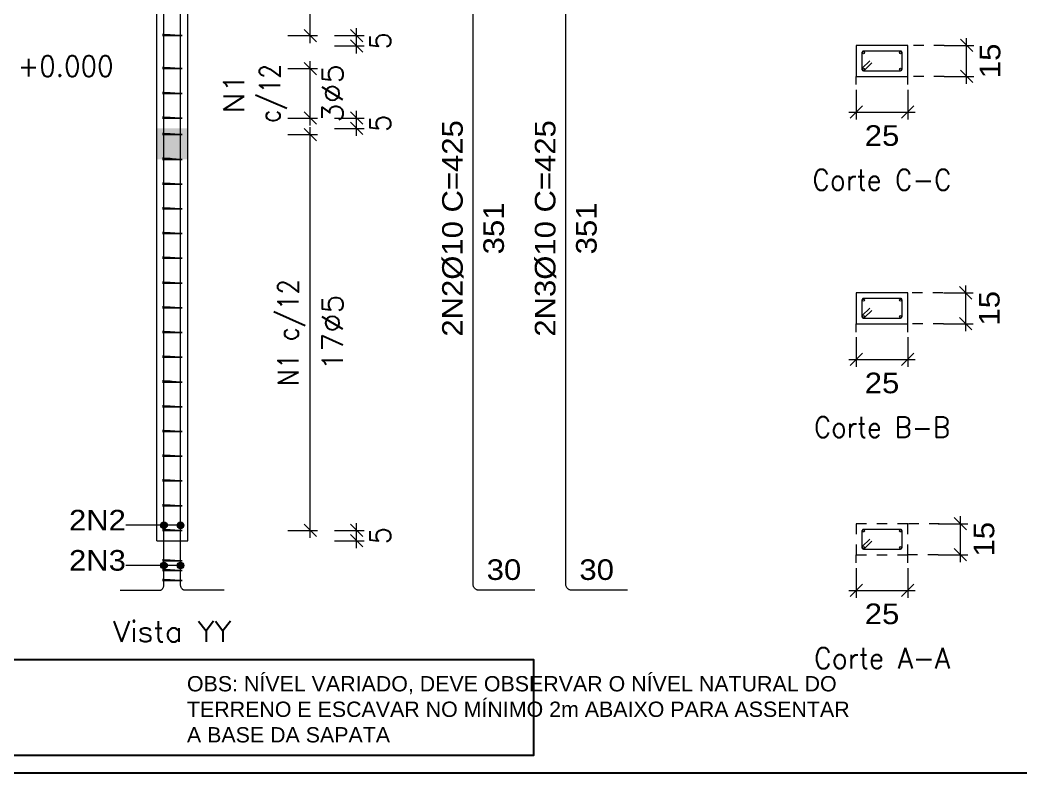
# Model space of a CAD drawing. Header units: centimetres. Extents: x 1386 to 1561, y 365 to 425.
# Drawn here: x 1487.04 to 1496.76, y 388.61 to 395.92 of the extents above; entities that cross this region are included whole.
import ezdxf
from ezdxf.enums import TextEntityAlignment as Align

# ---------------------------------------------------------------- set-up
doc = ezdxf.new("R2010")
doc.units = ezdxf.units.CM
doc.linetypes.add('CYPE_PUNTO', pattern=[0.075, 0, -0.075])
for name, color, linetype, lineweight in [('ARM_LONGITUDINAL_Ø10', 33, 'Continuous', 9), ('ARM_TRANSVERSAL_Ø5', 120, 'Continuous', 9), ('CORTE_COTAS', 4, 'Continuous', 9), ('CORTE_COTAS_DAS_PLANTAS', 4, 'Continuous', 9), ('CORTE_PILAR_DE_CONCRETO', 1, 'Continuous', 9), ('CORTE_PISOS', 9, 'Continuous', 9), ('CORTE_TEXTO_DAS_COTAS', 4, 'Continuous', 9), ('CORTE_TEXTO_DAS_ELEVACOES_DOS_PILARES', 4, 'Continuous', 9), ('DT-Textos', 7, 'Continuous', 5), ('PILCP_ARM_LONG_LINHAS_DAS_ETIQUETAS_DAS_POSICOES_DE_ARMADURA_LONGITUDINAL', 106, 'Continuous', 9), ('SECAO_CONCRETO', 1, 'Continuous', 9), ('SECAO_COTAS', 7, 'Continuous', 9), ('SECAO_LINHAS_DE_PROLONGAMENTO_DAS_COTAS', 7, 'CYPE_PUNTO', 9)]:
    doc.layers.add(name, color=color, linetype=linetype, lineweight=lineweight)
doc.layers.add('PDF_Text', color=7, linetype='Continuous')
doc.styles.add('CYPETXT', font='romans__.ttf', dxfattribs={"height": 0.2})
doc.styles.add('PDF Arial', font='arial.ttf')
doc.styles.get("Standard").update_dxf_attribs({"font": 'arial.ttf'})

msp = doc.modelspace()

# ---------------------------------------------------------------- hatches: boundary and pattern name
at = {"layer": 'CORTE_PISOS'}
msp.add_hatch(color=254, dxfattribs=at).paths.add_polyline_path([(1488.3696, 395.6654), (1488.6696, 395.6654), (1488.3696, 395.6654)], flags=0)
msp.add_hatch(color=254, dxfattribs=at).paths.add_polyline_path([(1488.3696, 394.5654), (1488.6696, 394.5654), (1488.6696, 394.8654), (1488.3696, 394.8654)])
at = {"layer": 'PILCP_ARM_LONG_LINHAS_DAS_ETIQUETAS_DAS_POSICOES_DE_ARMADURA_LONGITUDINAL'}
h = msp.add_hatch(color=256, dxfattribs=at)
edge = h.paths.add_edge_path()
edge.add_arc((1488.4396, 391.0154), 0.032, 0, 360)
h = msp.add_hatch(color=256, dxfattribs=at)
edge = h.paths.add_edge_path()
edge.add_arc((1488.5996, 391.0154), 0.032, 0, 360)
h = msp.add_hatch(color=256, dxfattribs=at)
edge = h.paths.add_edge_path()
edge.add_arc((1488.4396, 390.6254), 0.032, 0, 360)
h = msp.add_hatch(color=256, dxfattribs=at)
edge = h.paths.add_edge_path()
edge.add_arc((1488.5996, 390.6254), 0.032, 0, 360)

# ---------------------------------------------------------------- linework, layer by layer
msp.add_line((1479.067, 388.6129), (1542.1145, 388.6129))
msp.add_lwpolyline([(1485.3496, 389.7122), (1492.0273, 389.7122), (1492.0273, 388.7811), (1485.3496, 388.7811)], close=True)
at = {"layer": 'ARM_LONGITUDINAL_Ø10'}
for points in [[(1488.0153, 390.3854), (1488.3971, 390.3854), (1488.4008, 390.3856), (1488.4045, 390.3863), (1488.4081, 390.3874), (1488.4117, 390.389), (1488.4151, 390.391), (1488.4184, 390.3934), (1488.4215, 390.3962), (1488.4244, 390.3994), (1488.4271, 390.403), (1488.4296, 390.4068), (1488.4319, 390.411), (1488.4339, 390.4154), (1488.4356, 390.42), (1488.437, 390.4249), (1488.4381, 390.4299), (1488.4389, 390.435), (1488.4394, 390.4402), (1488.4396, 390.4454), (1488.4396, 397.3454)], [(1488.0153, 390.3854), (1488.3971, 390.3854), (1488.4008, 390.3856), (1488.4045, 390.3863), (1488.4081, 390.3874), (1488.4117, 390.389), (1488.4151, 390.391), (1488.4184, 390.3934), (1488.4215, 390.3962), (1488.4244, 390.3994), (1488.4271, 390.403), (1488.4296, 390.4068), (1488.4319, 390.411), (1488.4339, 390.4154), (1488.4356, 390.42), (1488.437, 390.4249), (1488.4381, 390.4299), (1488.4389, 390.435), (1488.4394, 390.4402), (1488.4396, 390.4454), (1488.4396, 397.3454)], [(1489.0238, 390.3854), (1488.642, 390.3854), (1488.6383, 390.3856), (1488.6346, 390.3863), (1488.631, 390.3874), (1488.6275, 390.389), (1488.6241, 390.391), (1488.6208, 390.3934), (1488.6177, 390.3962), (1488.6147, 390.3994), (1488.612, 390.403), (1488.6095, 390.4068), (1488.6072, 390.411), (1488.6053, 390.4154), (1488.6035, 390.42), (1488.6021, 390.4249), (1488.601, 390.4299), (1488.6002, 390.435), (1488.5997, 390.4402), (1488.5996, 390.4454), (1488.5996, 397.3454)], [(1489.0238, 390.3854), (1488.642, 390.3854), (1488.6383, 390.3856), (1488.6346, 390.3863), (1488.631, 390.3874), (1488.6275, 390.389), (1488.6241, 390.391), (1488.6208, 390.3934), (1488.6177, 390.3962), (1488.6147, 390.3994), (1488.612, 390.403), (1488.6095, 390.4068), (1488.6072, 390.411), (1488.6053, 390.4154), (1488.6035, 390.42), (1488.6021, 390.4249), (1488.601, 390.4299), (1488.6002, 390.435), (1488.5997, 390.4402), (1488.5996, 390.4454), (1488.5996, 397.3454)], [(1492.0394, 390.3854), (1491.4994, 390.3854), (1491.4942, 390.3856), (1491.489, 390.3863), (1491.4839, 390.3874), (1491.4789, 390.389), (1491.4741, 390.391), (1491.4694, 390.3934), (1491.465, 390.3962), (1491.4609, 390.3994), (1491.457, 390.403), (1491.4535, 390.4068), (1491.4503, 390.411), (1491.4475, 390.4154), (1491.4451, 390.42), (1491.4431, 390.4249), (1491.4415, 390.4299), (1491.4404, 390.435), (1491.4397, 390.4402), (1491.4394, 390.4454), (1491.4394, 397.3454)], [(1492.9394, 390.3854), (1492.3994, 390.3854), (1492.3942, 390.3856), (1492.389, 390.3863), (1492.3839, 390.3874), (1492.3789, 390.389), (1492.3741, 390.391), (1492.3694, 390.3934), (1492.365, 390.3962), (1492.3609, 390.3994), (1492.357, 390.403), (1492.3535, 390.4068), (1492.3503, 390.411), (1492.3475, 390.4154), (1492.3451, 390.42), (1492.3431, 390.4249), (1492.3415, 390.4299), (1492.3404, 390.435), (1492.3397, 390.4402), (1492.3394, 390.4454), (1492.3394, 397.3454)]]:
    msp.add_lwpolyline(points, dxfattribs=at)
for centre in [(1495.2294, 395.6005), (1495.5894, 395.6005), (1495.2294, 395.4405), (1495.5894, 395.4405), (1495.2294, 393.2005), (1495.5894, 393.2005), (1495.2294, 393.0405), (1495.5894, 393.0405), (1495.2294, 390.9605), (1495.5894, 390.9605), (1495.2294, 390.8005), (1495.5894, 390.8005)]:
    msp.add_circle(centre, 0.01, dxfattribs=at)
at = {"layer": 'ARM_TRANSVERSAL_Ø5'}
for points in [[(1488.5209, 395.7654), (1488.4502, 395.7654), (1488.4484, 395.7654), (1488.4464, 395.7654), (1488.4442, 395.7654), (1488.4419, 395.7654), (1488.4396, 395.7654), (1488.4366, 395.7654), (1488.4338, 395.7654), (1488.4312, 395.7654), (1488.429, 395.7654), (1488.4271, 395.7654), (1488.4257, 395.7654), (1488.4249, 395.7654), (1488.4246, 395.7654), (1488.4257, 395.7654), (1488.429, 395.7654), (1488.4338, 395.7654), (1488.4396, 395.7654), (1488.5996, 395.7654), (1488.6053, 395.7654), (1488.6102, 395.7654), (1488.6134, 395.7654), (1488.6146, 395.7654), (1488.6134, 395.7654), (1488.6102, 395.7654), (1488.6053, 395.7654), (1488.5996, 395.7654), (1488.4396, 395.7754), (1488.4366, 395.7754), (1488.4338, 395.7754), (1488.4312, 395.7754), (1488.429, 395.7754), (1488.4271, 395.7754), (1488.4257, 395.7754), (1488.4249, 395.7754), (1488.4246, 395.7754), (1488.4249, 395.7754), (1488.4257, 395.7754), (1488.4271, 395.7754), (1488.429, 395.7754), (1488.4997, 395.7754)], [(1495.2896, 395.5219), (1495.2173, 395.4494), (1495.2161, 395.4474), (1495.2152, 395.4452), (1495.2146, 395.4429), (1495.2144, 395.4405), (1495.2147, 395.4376), (1495.2156, 395.4348), (1495.217, 395.4322), (1495.2188, 395.4299), (1495.2211, 395.4281), (1495.2237, 395.4267), (1495.2265, 395.4258), (1495.2294, 395.4255), (1495.5894, 395.4255), (1495.5952, 395.4267), (1495.6001, 395.4299), (1495.6033, 395.4348), (1495.6044, 395.4405), (1495.6044, 395.6005), (1495.6033, 395.6063), (1495.6001, 395.6112), (1495.5952, 395.6144), (1495.5894, 395.6155), (1495.2294, 395.6155), (1495.2237, 395.6144), (1495.2188, 395.6112), (1495.2156, 395.6063), (1495.2144, 395.6005), (1495.2144, 395.4405), (1495.2147, 395.4376), (1495.2156, 395.4348), (1495.217, 395.4322), (1495.2188, 395.4299), (1495.2211, 395.4281), (1495.2237, 395.4267), (1495.2265, 395.4258), (1495.2294, 395.4255), (1495.2324, 395.4258), (1495.2352, 395.4267), (1495.2378, 395.4281), (1495.2401, 395.4299), (1495.3108, 395.5007)], [(1488.5209, 395.4454), (1488.4502, 395.4454), (1488.4484, 395.4454), (1488.4464, 395.4454), (1488.4442, 395.4454), (1488.4419, 395.4454), (1488.4396, 395.4454), (1488.4366, 395.4454), (1488.4338, 395.4454), (1488.4312, 395.4454), (1488.429, 395.4454), (1488.4271, 395.4454), (1488.4257, 395.4454), (1488.4249, 395.4454), (1488.4246, 395.4454), (1488.4257, 395.4454), (1488.429, 395.4454), (1488.4338, 395.4454), (1488.4396, 395.4454), (1488.5996, 395.4454), (1488.6053, 395.4454), (1488.6102, 395.4454), (1488.6134, 395.4454), (1488.6146, 395.4454), (1488.6134, 395.4454), (1488.6102, 395.4454), (1488.6053, 395.4454), (1488.5996, 395.4454), (1488.4396, 395.4554), (1488.4366, 395.4554), (1488.4338, 395.4554), (1488.4312, 395.4554), (1488.429, 395.4554), (1488.4271, 395.4554), (1488.4257, 395.4554), (1488.4249, 395.4554), (1488.4246, 395.4554), (1488.4249, 395.4554), (1488.4257, 395.4554), (1488.4271, 395.4554), (1488.429, 395.4554), (1488.4997, 395.4554)], [(1488.5209, 395.2054), (1488.4502, 395.2054), (1488.4484, 395.2054), (1488.4464, 395.2054), (1488.4442, 395.2054), (1488.4419, 395.2054), (1488.4396, 395.2054), (1488.4366, 395.2054), (1488.4338, 395.2054), (1488.4312, 395.2054), (1488.429, 395.2054), (1488.4271, 395.2054), (1488.4257, 395.2054), (1488.4249, 395.2054), (1488.4246, 395.2054), (1488.4257, 395.2054), (1488.429, 395.2054), (1488.4338, 395.2054), (1488.4396, 395.2054), (1488.5996, 395.2054), (1488.6053, 395.2054), (1488.6102, 395.2054), (1488.6134, 395.2054), (1488.6146, 395.2054), (1488.6134, 395.2054), (1488.6102, 395.2054), (1488.6053, 395.2054), (1488.5996, 395.2054), (1488.4396, 395.2154), (1488.4366, 395.2154), (1488.4338, 395.2154), (1488.4312, 395.2154), (1488.429, 395.2154), (1488.4271, 395.2154), (1488.4257, 395.2154), (1488.4249, 395.2154), (1488.4246, 395.2154), (1488.4249, 395.2154), (1488.4257, 395.2154), (1488.4271, 395.2154), (1488.429, 395.2154), (1488.4997, 395.2154)], [(1488.5209, 394.9654), (1488.4502, 394.9654), (1488.4484, 394.9654), (1488.4464, 394.9654), (1488.4442, 394.9654), (1488.4419, 394.9654), (1488.4396, 394.9654), (1488.4366, 394.9654), (1488.4338, 394.9654), (1488.4312, 394.9654), (1488.429, 394.9654), (1488.4271, 394.9654), (1488.4257, 394.9654), (1488.4249, 394.9654), (1488.4246, 394.9654), (1488.4257, 394.9654), (1488.429, 394.9654), (1488.4338, 394.9654), (1488.4396, 394.9654), (1488.5996, 394.9654), (1488.6053, 394.9654), (1488.6102, 394.9654), (1488.6134, 394.9654), (1488.6146, 394.9654), (1488.6134, 394.9654), (1488.6102, 394.9654), (1488.6053, 394.9654), (1488.5996, 394.9654), (1488.4396, 394.9754), (1488.4366, 394.9754), (1488.4338, 394.9754), (1488.4312, 394.9754), (1488.429, 394.9754), (1488.4271, 394.9754), (1488.4257, 394.9754), (1488.4249, 394.9754), (1488.4246, 394.9754), (1488.4249, 394.9754), (1488.4257, 394.9754), (1488.4271, 394.9754), (1488.429, 394.9754), (1488.4997, 394.9754)], [(1488.5209, 394.8054), (1488.4502, 394.8054), (1488.4484, 394.8054), (1488.4464, 394.8054), (1488.4442, 394.8054), (1488.4419, 394.8054), (1488.4396, 394.8054), (1488.4366, 394.8054), (1488.4338, 394.8054), (1488.4312, 394.8054), (1488.429, 394.8054), (1488.4271, 394.8054), (1488.4257, 394.8054), (1488.4249, 394.8054), (1488.4246, 394.8054), (1488.4257, 394.8054), (1488.429, 394.8054), (1488.4338, 394.8054), (1488.4396, 394.8054), (1488.5996, 394.8054), (1488.6053, 394.8054), (1488.6102, 394.8054), (1488.6134, 394.8054), (1488.6146, 394.8054), (1488.6134, 394.8054), (1488.6102, 394.8054), (1488.6053, 394.8054), (1488.5996, 394.8054), (1488.4396, 394.8154), (1488.4366, 394.8154), (1488.4338, 394.8154), (1488.4312, 394.8154), (1488.429, 394.8154), (1488.4271, 394.8154), (1488.4257, 394.8154), (1488.4249, 394.8154), (1488.4246, 394.8154), (1488.4249, 394.8154), (1488.4257, 394.8154), (1488.4271, 394.8154), (1488.429, 394.8154), (1488.4997, 394.8154)], [(1488.5209, 394.5654), (1488.4502, 394.5654), (1488.4484, 394.5654), (1488.4464, 394.5654), (1488.4442, 394.5654), (1488.4419, 394.5654), (1488.4396, 394.5654), (1488.4366, 394.5654), (1488.4338, 394.5654), (1488.4312, 394.5654), (1488.429, 394.5654), (1488.4271, 394.5654), (1488.4257, 394.5654), (1488.4249, 394.5654), (1488.4246, 394.5654), (1488.4257, 394.5654), (1488.429, 394.5654), (1488.4338, 394.5654), (1488.4396, 394.5654), (1488.5996, 394.5654), (1488.6053, 394.5654), (1488.6102, 394.5654), (1488.6134, 394.5654), (1488.6146, 394.5654), (1488.6134, 394.5654), (1488.6102, 394.5654), (1488.6053, 394.5654), (1488.5996, 394.5654), (1488.4396, 394.5754), (1488.4366, 394.5754), (1488.4338, 394.5754), (1488.4312, 394.5754), (1488.429, 394.5754), (1488.4271, 394.5754), (1488.4257, 394.5754), (1488.4249, 394.5754), (1488.4246, 394.5754), (1488.4249, 394.5754), (1488.4257, 394.5754), (1488.4271, 394.5754), (1488.429, 394.5754), (1488.4997, 394.5754)], [(1488.5209, 394.3254), (1488.4502, 394.3254), (1488.4484, 394.3254), (1488.4464, 394.3254), (1488.4442, 394.3254), (1488.4419, 394.3254), (1488.4396, 394.3254), (1488.4366, 394.3254), (1488.4338, 394.3254), (1488.4312, 394.3254), (1488.429, 394.3254), (1488.4271, 394.3254), (1488.4257, 394.3254), (1488.4249, 394.3254), (1488.4246, 394.3254), (1488.4257, 394.3254), (1488.429, 394.3254), (1488.4338, 394.3254), (1488.4396, 394.3254), (1488.5996, 394.3254), (1488.6053, 394.3254), (1488.6102, 394.3254), (1488.6134, 394.3254), (1488.6146, 394.3254), (1488.6134, 394.3254), (1488.6102, 394.3254), (1488.6053, 394.3254), (1488.5996, 394.3254), (1488.4396, 394.3354), (1488.4366, 394.3354), (1488.4338, 394.3354), (1488.4312, 394.3354), (1488.429, 394.3354), (1488.4271, 394.3354), (1488.4257, 394.3354), (1488.4249, 394.3354), (1488.4246, 394.3354), (1488.4249, 394.3354), (1488.4257, 394.3354), (1488.4271, 394.3354), (1488.429, 394.3354), (1488.4997, 394.3354)], [(1488.5209, 394.0854), (1488.4502, 394.0854), (1488.4484, 394.0854), (1488.4464, 394.0854), (1488.4442, 394.0854), (1488.4419, 394.0854), (1488.4396, 394.0854), (1488.4366, 394.0854), (1488.4338, 394.0854), (1488.4312, 394.0854), (1488.429, 394.0854), (1488.4271, 394.0854), (1488.4257, 394.0854), (1488.4249, 394.0854), (1488.4246, 394.0854), (1488.4257, 394.0854), (1488.429, 394.0854), (1488.4338, 394.0854), (1488.4396, 394.0854), (1488.5996, 394.0854), (1488.6053, 394.0854), (1488.6102, 394.0854), (1488.6134, 394.0854), (1488.6146, 394.0854), (1488.6134, 394.0854), (1488.6102, 394.0854), (1488.6053, 394.0854), (1488.5996, 394.0854), (1488.4396, 394.0954), (1488.4366, 394.0954), (1488.4338, 394.0954), (1488.4312, 394.0954), (1488.429, 394.0954), (1488.4271, 394.0954), (1488.4257, 394.0954), (1488.4249, 394.0954), (1488.4246, 394.0954), (1488.4249, 394.0954), (1488.4257, 394.0954), (1488.4271, 394.0954), (1488.429, 394.0954), (1488.4997, 394.0954)], [(1488.5209, 393.8454), (1488.4502, 393.8454), (1488.4484, 393.8454), (1488.4464, 393.8454), (1488.4442, 393.8454), (1488.4419, 393.8454), (1488.4396, 393.8454), (1488.4366, 393.8454), (1488.4338, 393.8454), (1488.4312, 393.8454), (1488.429, 393.8454), (1488.4271, 393.8454), (1488.4257, 393.8454), (1488.4249, 393.8454), (1488.4246, 393.8454), (1488.4257, 393.8454), (1488.429, 393.8454), (1488.4338, 393.8454), (1488.4396, 393.8454), (1488.5996, 393.8454), (1488.6053, 393.8454), (1488.6102, 393.8454), (1488.6134, 393.8454), (1488.6146, 393.8454), (1488.6134, 393.8454), (1488.6102, 393.8454), (1488.6053, 393.8454), (1488.5996, 393.8454), (1488.4396, 393.8554), (1488.4366, 393.8554), (1488.4338, 393.8554), (1488.4312, 393.8554), (1488.429, 393.8554), (1488.4271, 393.8554), (1488.4257, 393.8554), (1488.4249, 393.8554), (1488.4246, 393.8554), (1488.4249, 393.8554), (1488.4257, 393.8554), (1488.4271, 393.8554), (1488.429, 393.8554), (1488.4997, 393.8554)], [(1488.5209, 393.6054), (1488.4502, 393.6054), (1488.4484, 393.6054), (1488.4464, 393.6054), (1488.4442, 393.6054), (1488.4419, 393.6054), (1488.4396, 393.6054), (1488.4366, 393.6054), (1488.4338, 393.6054), (1488.4312, 393.6054), (1488.429, 393.6054), (1488.4271, 393.6054), (1488.4257, 393.6054), (1488.4249, 393.6054), (1488.4246, 393.6054), (1488.4257, 393.6054), (1488.429, 393.6054), (1488.4338, 393.6054), (1488.4396, 393.6054), (1488.5996, 393.6054), (1488.6053, 393.6054), (1488.6102, 393.6054), (1488.6134, 393.6054), (1488.6146, 393.6054), (1488.6134, 393.6054), (1488.6102, 393.6054), (1488.6053, 393.6054), (1488.5996, 393.6054), (1488.4396, 393.6154), (1488.4366, 393.6154), (1488.4338, 393.6154), (1488.4312, 393.6154), (1488.429, 393.6154), (1488.4271, 393.6154), (1488.4257, 393.6154), (1488.4249, 393.6154), (1488.4246, 393.6154), (1488.4249, 393.6154), (1488.4257, 393.6154), (1488.4271, 393.6154), (1488.429, 393.6154), (1488.4997, 393.6154)], [(1488.5209, 393.3654), (1488.4502, 393.3654), (1488.4484, 393.3654), (1488.4464, 393.3654), (1488.4442, 393.3654), (1488.4419, 393.3654), (1488.4396, 393.3654), (1488.4366, 393.3654), (1488.4338, 393.3654), (1488.4312, 393.3654), (1488.429, 393.3654), (1488.4271, 393.3654), (1488.4257, 393.3654), (1488.4249, 393.3654), (1488.4246, 393.3654), (1488.4257, 393.3654), (1488.429, 393.3654), (1488.4338, 393.3654), (1488.4396, 393.3654), (1488.5996, 393.3654), (1488.6053, 393.3654), (1488.6102, 393.3654), (1488.6134, 393.3654), (1488.6146, 393.3654), (1488.6134, 393.3654), (1488.6102, 393.3654), (1488.6053, 393.3654), (1488.5996, 393.3654), (1488.4396, 393.3754), (1488.4366, 393.3754), (1488.4338, 393.3754), (1488.4312, 393.3754), (1488.429, 393.3754), (1488.4271, 393.3754), (1488.4257, 393.3754), (1488.4249, 393.3754), (1488.4246, 393.3754), (1488.4249, 393.3754), (1488.4257, 393.3754), (1488.4271, 393.3754), (1488.429, 393.3754), (1488.4997, 393.3754)], [(1495.2896, 393.1219), (1495.2173, 393.0494), (1495.2161, 393.0474), (1495.2152, 393.0452), (1495.2146, 393.0429), (1495.2144, 393.0405), (1495.2147, 393.0376), (1495.2156, 393.0348), (1495.217, 393.0322), (1495.2188, 393.0299), (1495.2211, 393.0281), (1495.2237, 393.0267), (1495.2265, 393.0258), (1495.2294, 393.0255), (1495.5894, 393.0255), (1495.5952, 393.0267), (1495.6001, 393.0299), (1495.6033, 393.0348), (1495.6044, 393.0405), (1495.6044, 393.2005), (1495.6033, 393.2063), (1495.6001, 393.2112), (1495.5952, 393.2144), (1495.5894, 393.2155), (1495.2294, 393.2155), (1495.2237, 393.2144), (1495.2188, 393.2112), (1495.2156, 393.2063), (1495.2144, 393.2005), (1495.2144, 393.0405), (1495.2147, 393.0376), (1495.2156, 393.0348), (1495.217, 393.0322), (1495.2188, 393.0299), (1495.2211, 393.0281), (1495.2237, 393.0267), (1495.2265, 393.0258), (1495.2294, 393.0255), (1495.2324, 393.0258), (1495.2352, 393.0267), (1495.2378, 393.0281), (1495.2401, 393.0299), (1495.3108, 393.1007)], [(1488.5209, 393.1254), (1488.4502, 393.1254), (1488.4484, 393.1254), (1488.4464, 393.1254), (1488.4442, 393.1254), (1488.4419, 393.1254), (1488.4396, 393.1254), (1488.4366, 393.1254), (1488.4338, 393.1254), (1488.4312, 393.1254), (1488.429, 393.1254), (1488.4271, 393.1254), (1488.4257, 393.1254), (1488.4249, 393.1254), (1488.4246, 393.1254), (1488.4257, 393.1254), (1488.429, 393.1254), (1488.4338, 393.1254), (1488.4396, 393.1254), (1488.5996, 393.1254), (1488.6053, 393.1254), (1488.6102, 393.1254), (1488.6134, 393.1254), (1488.6146, 393.1254), (1488.6134, 393.1254), (1488.6102, 393.1254), (1488.6053, 393.1254), (1488.5996, 393.1254), (1488.4396, 393.1354), (1488.4366, 393.1354), (1488.4338, 393.1354), (1488.4312, 393.1354), (1488.429, 393.1354), (1488.4271, 393.1354), (1488.4257, 393.1354), (1488.4249, 393.1354), (1488.4246, 393.1354), (1488.4249, 393.1354), (1488.4257, 393.1354), (1488.4271, 393.1354), (1488.429, 393.1354), (1488.4997, 393.1354)], [(1488.5209, 392.8854), (1488.4502, 392.8854), (1488.4484, 392.8854), (1488.4464, 392.8854), (1488.4442, 392.8854), (1488.4419, 392.8854), (1488.4396, 392.8854), (1488.4366, 392.8854), (1488.4338, 392.8854), (1488.4312, 392.8854), (1488.429, 392.8854), (1488.4271, 392.8854), (1488.4257, 392.8854), (1488.4249, 392.8854), (1488.4246, 392.8854), (1488.4257, 392.8854), (1488.429, 392.8854), (1488.4338, 392.8854), (1488.4396, 392.8854), (1488.5996, 392.8854), (1488.6053, 392.8854), (1488.6102, 392.8854), (1488.6134, 392.8854), (1488.6146, 392.8854), (1488.6134, 392.8854), (1488.6102, 392.8854), (1488.6053, 392.8854), (1488.5996, 392.8854), (1488.4396, 392.8954), (1488.4366, 392.8954), (1488.4338, 392.8954), (1488.4312, 392.8954), (1488.429, 392.8954), (1488.4271, 392.8954), (1488.4257, 392.8954), (1488.4249, 392.8954), (1488.4246, 392.8954), (1488.4249, 392.8954), (1488.4257, 392.8954), (1488.4271, 392.8954), (1488.429, 392.8954), (1488.4997, 392.8954)], [(1488.5209, 392.6454), (1488.4502, 392.6454), (1488.4484, 392.6454), (1488.4464, 392.6454), (1488.4442, 392.6454), (1488.4419, 392.6454), (1488.4396, 392.6454), (1488.4366, 392.6454), (1488.4338, 392.6454), (1488.4312, 392.6454), (1488.429, 392.6454), (1488.4271, 392.6454), (1488.4257, 392.6454), (1488.4249, 392.6454), (1488.4246, 392.6454), (1488.4257, 392.6454), (1488.429, 392.6454), (1488.4338, 392.6454), (1488.4396, 392.6454), (1488.5996, 392.6454), (1488.6053, 392.6454), (1488.6102, 392.6454), (1488.6134, 392.6454), (1488.6146, 392.6454), (1488.6134, 392.6454), (1488.6102, 392.6454), (1488.6053, 392.6454), (1488.5996, 392.6454), (1488.4396, 392.6554), (1488.4366, 392.6554), (1488.4338, 392.6554), (1488.4312, 392.6554), (1488.429, 392.6554), (1488.4271, 392.6554), (1488.4257, 392.6554), (1488.4249, 392.6554), (1488.4246, 392.6554), (1488.4249, 392.6554), (1488.4257, 392.6554), (1488.4271, 392.6554), (1488.429, 392.6554), (1488.4997, 392.6554)], [(1488.5209, 392.4054), (1488.4502, 392.4054), (1488.4484, 392.4054), (1488.4464, 392.4054), (1488.4442, 392.4054), (1488.4419, 392.4054), (1488.4396, 392.4054), (1488.4366, 392.4054), (1488.4338, 392.4054), (1488.4312, 392.4054), (1488.429, 392.4054), (1488.4271, 392.4054), (1488.4257, 392.4054), (1488.4249, 392.4054), (1488.4246, 392.4054), (1488.4257, 392.4054), (1488.429, 392.4054), (1488.4338, 392.4054), (1488.4396, 392.4054), (1488.5996, 392.4054), (1488.6053, 392.4054), (1488.6102, 392.4054), (1488.6134, 392.4054), (1488.6146, 392.4054), (1488.6134, 392.4054), (1488.6102, 392.4054), (1488.6053, 392.4054), (1488.5996, 392.4054), (1488.4396, 392.4154), (1488.4366, 392.4154), (1488.4338, 392.4154), (1488.4312, 392.4154), (1488.429, 392.4154), (1488.4271, 392.4154), (1488.4257, 392.4154), (1488.4249, 392.4154), (1488.4246, 392.4154), (1488.4249, 392.4154), (1488.4257, 392.4154), (1488.4271, 392.4154), (1488.429, 392.4154), (1488.4997, 392.4154)], [(1488.5209, 392.1654), (1488.4502, 392.1654), (1488.4484, 392.1654), (1488.4464, 392.1654), (1488.4442, 392.1654), (1488.4419, 392.1654), (1488.4396, 392.1654), (1488.4366, 392.1654), (1488.4338, 392.1654), (1488.4312, 392.1654), (1488.429, 392.1654), (1488.4271, 392.1654), (1488.4257, 392.1654), (1488.4249, 392.1654), (1488.4246, 392.1654), (1488.4257, 392.1654), (1488.429, 392.1654), (1488.4338, 392.1654), (1488.4396, 392.1654), (1488.5996, 392.1654), (1488.6053, 392.1654), (1488.6102, 392.1654), (1488.6134, 392.1654), (1488.6146, 392.1654), (1488.6134, 392.1654), (1488.6102, 392.1654), (1488.6053, 392.1654), (1488.5996, 392.1654), (1488.4396, 392.1754), (1488.4366, 392.1754), (1488.4338, 392.1754), (1488.4312, 392.1754), (1488.429, 392.1754), (1488.4271, 392.1754), (1488.4257, 392.1754), (1488.4249, 392.1754), (1488.4246, 392.1754), (1488.4249, 392.1754), (1488.4257, 392.1754), (1488.4271, 392.1754), (1488.429, 392.1754), (1488.4997, 392.1754)], [(1488.5209, 391.9254), (1488.4502, 391.9254), (1488.4484, 391.9254), (1488.4464, 391.9254), (1488.4442, 391.9254), (1488.4419, 391.9254), (1488.4396, 391.9254), (1488.4366, 391.9254), (1488.4338, 391.9254), (1488.4312, 391.9254), (1488.429, 391.9254), (1488.4271, 391.9254), (1488.4257, 391.9254), (1488.4249, 391.9254), (1488.4246, 391.9254), (1488.4257, 391.9254), (1488.429, 391.9254), (1488.4338, 391.9254), (1488.4396, 391.9254), (1488.5996, 391.9254), (1488.6053, 391.9254), (1488.6102, 391.9254), (1488.6134, 391.9254), (1488.6146, 391.9254), (1488.6134, 391.9254), (1488.6102, 391.9254), (1488.6053, 391.9254), (1488.5996, 391.9254), (1488.4396, 391.9354), (1488.4366, 391.9354), (1488.4338, 391.9354), (1488.4312, 391.9354), (1488.429, 391.9354), (1488.4271, 391.9354), (1488.4257, 391.9354), (1488.4249, 391.9354), (1488.4246, 391.9354), (1488.4249, 391.9354), (1488.4257, 391.9354), (1488.4271, 391.9354), (1488.429, 391.9354), (1488.4997, 391.9354)], [(1488.5209, 391.6854), (1488.4502, 391.6854), (1488.4484, 391.6854), (1488.4464, 391.6854), (1488.4442, 391.6854), (1488.4419, 391.6854), (1488.4396, 391.6854), (1488.4366, 391.6854), (1488.4338, 391.6854), (1488.4312, 391.6854), (1488.429, 391.6854), (1488.4271, 391.6854), (1488.4257, 391.6854), (1488.4249, 391.6854), (1488.4246, 391.6854), (1488.4257, 391.6854), (1488.429, 391.6854), (1488.4338, 391.6854), (1488.4396, 391.6854), (1488.5996, 391.6854), (1488.6053, 391.6854), (1488.6102, 391.6854), (1488.6134, 391.6854), (1488.6146, 391.6854), (1488.6134, 391.6854), (1488.6102, 391.6854), (1488.6053, 391.6854), (1488.5996, 391.6854), (1488.4396, 391.6954), (1488.4366, 391.6954), (1488.4338, 391.6954), (1488.4312, 391.6954), (1488.429, 391.6954), (1488.4271, 391.6954), (1488.4257, 391.6954), (1488.4249, 391.6954), (1488.4246, 391.6954), (1488.4249, 391.6954), (1488.4257, 391.6954), (1488.4271, 391.6954), (1488.429, 391.6954), (1488.4997, 391.6954)], [(1488.5209, 391.4454), (1488.4502, 391.4454), (1488.4484, 391.4454), (1488.4464, 391.4454), (1488.4442, 391.4454), (1488.4419, 391.4454), (1488.4396, 391.4454), (1488.4366, 391.4454), (1488.4338, 391.4454), (1488.4312, 391.4454), (1488.429, 391.4454), (1488.4271, 391.4454), (1488.4257, 391.4454), (1488.4249, 391.4454), (1488.4246, 391.4454), (1488.4257, 391.4454), (1488.429, 391.4454), (1488.4338, 391.4454), (1488.4396, 391.4454), (1488.5996, 391.4454), (1488.6053, 391.4454), (1488.6102, 391.4454), (1488.6134, 391.4454), (1488.6146, 391.4454), (1488.6134, 391.4454), (1488.6102, 391.4454), (1488.6053, 391.4454), (1488.5996, 391.4454), (1488.4396, 391.4554), (1488.4366, 391.4554), (1488.4338, 391.4554), (1488.4312, 391.4554), (1488.429, 391.4554), (1488.4271, 391.4554), (1488.4257, 391.4554), (1488.4249, 391.4554), (1488.4246, 391.4554), (1488.4249, 391.4554), (1488.4257, 391.4554), (1488.4271, 391.4554), (1488.429, 391.4554), (1488.4997, 391.4554)], [(1488.5209, 391.2054), (1488.4502, 391.2054), (1488.4484, 391.2054), (1488.4464, 391.2054), (1488.4442, 391.2054), (1488.4419, 391.2054), (1488.4396, 391.2054), (1488.4366, 391.2054), (1488.4338, 391.2054), (1488.4312, 391.2054), (1488.429, 391.2054), (1488.4271, 391.2054), (1488.4257, 391.2054), (1488.4249, 391.2054), (1488.4246, 391.2054), (1488.4257, 391.2054), (1488.429, 391.2054), (1488.4338, 391.2054), (1488.4396, 391.2054), (1488.5996, 391.2054), (1488.6053, 391.2054), (1488.6102, 391.2054), (1488.6134, 391.2054), (1488.6146, 391.2054), (1488.6134, 391.2054), (1488.6102, 391.2054), (1488.6053, 391.2054), (1488.5996, 391.2054), (1488.4396, 391.2154), (1488.4366, 391.2154), (1488.4338, 391.2154), (1488.4312, 391.2154), (1488.429, 391.2154), (1488.4271, 391.2154), (1488.4257, 391.2154), (1488.4249, 391.2154), (1488.4246, 391.2154), (1488.4249, 391.2154), (1488.4257, 391.2154), (1488.4271, 391.2154), (1488.429, 391.2154), (1488.4997, 391.2154)], [(1488.5209, 390.9654), (1488.4502, 390.9654), (1488.4484, 390.9654), (1488.4464, 390.9654), (1488.4442, 390.9654), (1488.4419, 390.9654), (1488.4396, 390.9654), (1488.4366, 390.9654), (1488.4338, 390.9654), (1488.4312, 390.9654), (1488.429, 390.9654), (1488.4271, 390.9654), (1488.4257, 390.9654), (1488.4249, 390.9654), (1488.4246, 390.9654), (1488.4257, 390.9654), (1488.429, 390.9654), (1488.4338, 390.9654), (1488.4396, 390.9654), (1488.5996, 390.9654), (1488.6053, 390.9654), (1488.6102, 390.9654), (1488.6134, 390.9654), (1488.6146, 390.9654), (1488.6134, 390.9654), (1488.6102, 390.9654), (1488.6053, 390.9654), (1488.5996, 390.9654), (1488.4396, 390.9754), (1488.4366, 390.9754), (1488.4338, 390.9754), (1488.4312, 390.9754), (1488.429, 390.9754), (1488.4271, 390.9754), (1488.4257, 390.9754), (1488.4249, 390.9754), (1488.4246, 390.9754), (1488.4249, 390.9754), (1488.4257, 390.9754), (1488.4271, 390.9754), (1488.429, 390.9754), (1488.4997, 390.9754)], [(1495.2896, 390.8819), (1495.2173, 390.8094), (1495.2161, 390.8074), (1495.2152, 390.8052), (1495.2146, 390.8029), (1495.2144, 390.8005), (1495.2147, 390.7976), (1495.2156, 390.7948), (1495.217, 390.7922), (1495.2188, 390.7899), (1495.2211, 390.7881), (1495.2237, 390.7867), (1495.2265, 390.7858), (1495.2294, 390.7855), (1495.5894, 390.7855), (1495.5952, 390.7867), (1495.6001, 390.7899), (1495.6033, 390.7948), (1495.6044, 390.8005), (1495.6044, 390.9605), (1495.6033, 390.9663), (1495.6001, 390.9712), (1495.5952, 390.9744), (1495.5894, 390.9755), (1495.2294, 390.9755), (1495.2237, 390.9744), (1495.2188, 390.9712), (1495.2156, 390.9663), (1495.2144, 390.9605), (1495.2144, 390.8005), (1495.2147, 390.7976), (1495.2156, 390.7948), (1495.217, 390.7922), (1495.2188, 390.7899), (1495.2211, 390.7881), (1495.2237, 390.7867), (1495.2265, 390.7858), (1495.2294, 390.7855), (1495.2324, 390.7858), (1495.2352, 390.7867), (1495.2378, 390.7881), (1495.2401, 390.7899), (1495.3108, 390.8607)], [(1488.5209, 390.6704), (1488.4502, 390.6704), (1488.4484, 390.6704), (1488.4464, 390.6704), (1488.4442, 390.6704), (1488.4419, 390.6704), (1488.4396, 390.6704), (1488.4366, 390.6704), (1488.4338, 390.6704), (1488.4312, 390.6704), (1488.429, 390.6704), (1488.4271, 390.6704), (1488.4257, 390.6704), (1488.4249, 390.6704), (1488.4246, 390.6704), (1488.4257, 390.6704), (1488.429, 390.6704), (1488.4338, 390.6704), (1488.4396, 390.6704), (1488.5996, 390.6704), (1488.6053, 390.6704), (1488.6102, 390.6704), (1488.6134, 390.6704), (1488.6146, 390.6704), (1488.6134, 390.6704), (1488.6102, 390.6704), (1488.6053, 390.6704), (1488.5996, 390.6704), (1488.4396, 390.6804), (1488.4366, 390.6804), (1488.4338, 390.6804), (1488.4312, 390.6804), (1488.429, 390.6804), (1488.4271, 390.6804), (1488.4257, 390.6804), (1488.4249, 390.6804), (1488.4246, 390.6804), (1488.4249, 390.6804), (1488.4257, 390.6804), (1488.4271, 390.6804), (1488.429, 390.6804), (1488.4997, 390.6804)], [(1488.5209, 390.5754), (1488.4502, 390.5754), (1488.4484, 390.5754), (1488.4464, 390.5754), (1488.4442, 390.5754), (1488.4419, 390.5754), (1488.4396, 390.5754), (1488.4366, 390.5754), (1488.4338, 390.5754), (1488.4312, 390.5754), (1488.429, 390.5754), (1488.4271, 390.5754), (1488.4257, 390.5754), (1488.4249, 390.5754), (1488.4246, 390.5754), (1488.4257, 390.5754), (1488.429, 390.5754), (1488.4338, 390.5754), (1488.4396, 390.5754), (1488.5996, 390.5754), (1488.6053, 390.5754), (1488.6102, 390.5754), (1488.6134, 390.5754), (1488.6146, 390.5754), (1488.6134, 390.5754), (1488.6102, 390.5754), (1488.6053, 390.5754), (1488.5996, 390.5754), (1488.4396, 390.5854), (1488.4366, 390.5854), (1488.4338, 390.5854), (1488.4312, 390.5854), (1488.429, 390.5854), (1488.4271, 390.5854), (1488.4257, 390.5854), (1488.4249, 390.5854), (1488.4246, 390.5854), (1488.4249, 390.5854), (1488.4257, 390.5854), (1488.4271, 390.5854), (1488.429, 390.5854), (1488.4997, 390.5854)], [(1488.5209, 390.4804), (1488.4502, 390.4804), (1488.4484, 390.4804), (1488.4464, 390.4804), (1488.4442, 390.4804), (1488.4419, 390.4804), (1488.4396, 390.4804), (1488.4366, 390.4804), (1488.4338, 390.4804), (1488.4312, 390.4804), (1488.429, 390.4804), (1488.4271, 390.4804), (1488.4257, 390.4804), (1488.4249, 390.4804), (1488.4246, 390.4804), (1488.4257, 390.4804), (1488.429, 390.4804), (1488.4338, 390.4804), (1488.4396, 390.4804), (1488.5996, 390.4804), (1488.6053, 390.4804), (1488.6102, 390.4804), (1488.6134, 390.4804), (1488.6146, 390.4804), (1488.6134, 390.4804), (1488.6102, 390.4804), (1488.6053, 390.4804), (1488.5996, 390.4804), (1488.4396, 390.4904), (1488.4366, 390.4904), (1488.4338, 390.4904), (1488.4312, 390.4904), (1488.429, 390.4904), (1488.4271, 390.4904), (1488.4257, 390.4904), (1488.4249, 390.4904), (1488.4246, 390.4904), (1488.4249, 390.4904), (1488.4257, 390.4904), (1488.4271, 390.4904), (1488.429, 390.4904), (1488.4997, 390.4904)]]:
    msp.add_lwpolyline(points, dxfattribs=at)
at = {"layer": 'CORTE_COTAS'}
for p, q in [((1489.8591, 395.7654), (1489.8591, 397.2054)), ((1489.6431, 395.7654), (1489.9311, 395.7654)), ((1489.9191, 395.7054), (1489.7991, 395.8254)), ((1489.8591, 395.6934), (1489.8591, 395.7654)), ((1490.0931, 395.7654), (1490.3811, 395.7654)), ((1490.3691, 395.7054), (1490.2491, 395.8254)), ((1490.3091, 395.7654), (1490.3091, 395.8374)), ((1490.3091, 395.6654), (1490.3091, 395.7654)), ((1490.0931, 395.6654), (1490.3811, 395.6654)), ((1490.3691, 395.6054), (1490.2491, 395.7254)), ((1490.3091, 395.5934), (1490.3091, 395.6654)), ((1489.9191, 395.3854), (1489.7991, 395.5054)), ((1489.8591, 395.4454), (1489.8591, 395.5174)), ((1489.6431, 395.4454), (1489.9311, 395.4454)), ((1489.8591, 394.9654), (1489.8591, 395.4454)), ((1489.6431, 394.9654), (1489.9311, 394.9654)), ((1489.9191, 394.9054), (1489.7991, 395.0254)), ((1489.8591, 394.8934), (1489.8591, 394.9654)), ((1490.0931, 394.9654), (1490.3811, 394.9654)), ((1490.3691, 394.9054), (1490.2491, 395.0254)), ((1490.3091, 394.9654), (1490.3091, 395.0374)), ((1490.3091, 394.8654), (1490.3091, 394.9654)), ((1489.8591, 394.8054), (1489.8591, 394.8774)), ((1490.3691, 394.8054), (1490.2491, 394.9254)), ((1489.6431, 394.8054), (1489.9311, 394.8054)), ((1489.9191, 394.7454), (1489.7991, 394.8654)), ((1489.8591, 390.9654), (1489.8591, 394.8054)), ((1490.0931, 394.8654), (1490.3811, 394.8654)), ((1490.3091, 394.7934), (1490.3091, 394.8654)), ((1489.9191, 390.9054), (1489.7991, 391.0254)), ((1490.3691, 390.9054), (1490.2491, 391.0254)), ((1490.3091, 390.9654), (1490.3091, 391.0374)), ((1489.6431, 390.9654), (1489.9311, 390.9654)), ((1489.8591, 390.8934), (1489.8591, 390.9654)), ((1490.0931, 390.9654), (1490.3811, 390.9654)), ((1490.3691, 390.8054), (1490.2491, 390.9254)), ((1490.3091, 390.8654), (1490.3091, 390.9654)), ((1490.0931, 390.8654), (1490.3811, 390.8654)), ((1490.3091, 390.7934), (1490.3091, 390.8654))]:
    msp.add_line(p, q, dxfattribs=at)
at = {"layer": 'CORTE_PILAR_DE_CONCRETO'}
for p, q in [((1488.3696, 395.6654), (1488.3696, 397.4654)), ((1488.6696, 395.6654), (1488.6696, 397.4654)), ((1488.3696, 394.8654), (1488.3696, 395.6654)), ((1488.6696, 394.8654), (1488.6696, 395.6654)), ((1488.3696, 390.8654), (1488.3696, 394.8654)), ((1488.6696, 390.8654), (1488.6696, 394.8654)), ((1488.3696, 390.8654), (1488.6696, 390.8654))]:
    msp.add_line(p, q, dxfattribs=at)
at = {"layer": 'PILCP_ARM_LONG_LINHAS_DAS_ETIQUETAS_DAS_POSICOES_DE_ARMADURA_LONGITUDINAL'}
for points in [[(1488.5996, 391.0154), (1488.0696, 391.0154)], [(1488.4396, 390.6254), (1488.0696, 390.6254)], [(1488.5996, 390.6254), (1488.0696, 390.6254)]]:
    msp.add_lwpolyline(points, dxfattribs=at)
for centre in [(1488.4396, 391.0154), (1488.5996, 391.0154), (1488.4396, 390.6254), (1488.5996, 390.6254)]:
    msp.add_circle(centre, 0.032, dxfattribs=at)
at = {"layer": 'SECAO_CONCRETO'}
for points in [[(1495.1594, 395.3705), (1495.6594, 395.3705), (1495.6594, 395.6705), (1495.1594, 395.6705), (1495.1594, 395.3705)], [(1495.1594, 392.9705), (1495.6594, 392.9705), (1495.6594, 393.2705), (1495.1594, 393.2705), (1495.1594, 392.9705)]]:
    msp.add_lwpolyline(points, close=True, dxfattribs=at)
at = {"layer": 'SECAO_CONCRETO', "linetype": 'CYPE_PUNTO'}
msp.add_lwpolyline([(1495.1594, 390.7305), (1495.6594, 390.7305), (1495.6594, 391.0305), (1495.1594, 391.0305), (1495.1594, 390.7305)], close=True, dxfattribs=at)
at = {"layer": 'SECAO_COTAS'}
for p, q in [((1496.2298, 395.6705), (1496.2298, 395.7425)), ((1496.0138, 395.6705), (1496.3018, 395.6705)), ((1496.2898, 395.6105), (1496.1698, 395.7305)), ((1496.2298, 395.3705), (1496.2298, 395.6705)), ((1496.0138, 395.3705), (1496.3018, 395.3705)), ((1496.2898, 395.3105), (1496.1698, 395.4305)), ((1496.2298, 395.2985), (1496.2298, 395.3705)), ((1495.1594, 395.2405), (1495.1594, 394.9525)), ((1495.6594, 395.2405), (1495.6594, 394.9525)), ((1495.0994, 394.9645), (1495.2194, 395.0845)), ((1495.5994, 394.9645), (1495.7194, 395.0845)), ((1495.0874, 395.0245), (1495.1594, 395.0245)), ((1495.1594, 395.0245), (1495.6594, 395.0245)), ((1495.6594, 395.0245), (1495.7314, 395.0245)), ((1496.2825, 393.2105), (1496.1625, 393.3305)), ((1496.2225, 393.2705), (1496.2225, 393.3425)), ((1496.0065, 393.2705), (1496.2945, 393.2705)), ((1496.2225, 392.9705), (1496.2225, 393.2705)), ((1496.2825, 392.9105), (1496.1625, 393.0305)), ((1496.0065, 392.9705), (1496.2945, 392.9705)), ((1496.2225, 392.8985), (1496.2225, 392.9705)), ((1495.1594, 392.8405), (1495.1594, 392.5525)), ((1495.6594, 392.8405), (1495.6594, 392.5525)), ((1495.0994, 392.5645), (1495.2194, 392.6845)), ((1495.5994, 392.5645), (1495.7194, 392.6845)), ((1495.0874, 392.6245), (1495.1594, 392.6245)), ((1495.1594, 392.6245), (1495.6594, 392.6245)), ((1495.6594, 392.6245), (1495.7314, 392.6245)), ((1496.2308, 390.9705), (1496.1108, 391.0905)), ((1496.1708, 391.0305), (1496.1708, 391.1025)), ((1495.9548, 391.0305), (1496.2428, 391.0305)), ((1496.1708, 390.7305), (1496.1708, 391.0305)), ((1496.2308, 390.6705), (1496.1108, 390.7905)), ((1495.9548, 390.7305), (1496.2428, 390.7305)), ((1496.1708, 390.6585), (1496.1708, 390.7305)), ((1495.1594, 390.6005), (1495.1594, 390.3125)), ((1495.6594, 390.6005), (1495.6594, 390.3125)), ((1495.0994, 390.3245), (1495.2194, 390.4445)), ((1495.5994, 390.3245), (1495.7194, 390.4445)), ((1495.0874, 390.3845), (1495.1594, 390.3845)), ((1495.1594, 390.3845), (1495.6594, 390.3845)), ((1495.6594, 390.3845), (1495.7314, 390.3845))]:
    msp.add_line(p, q, dxfattribs=at)
at = {"layer": 'SECAO_LINHAS_DE_PROLONGAMENTO_DAS_COTAS'}
for p, q in [((1496.0138, 395.6705), (1495.6594, 395.6705)), ((1495.1594, 395.2905), (1495.1594, 395.3705)), ((1495.6594, 395.2905), (1495.6594, 395.3705)), ((1496.0138, 395.3705), (1495.6594, 395.3705)), ((1496.001, 393.2705), (1495.6594, 393.2705)), ((1495.1594, 392.8905), (1495.1594, 392.9705)), ((1495.6594, 392.8905), (1495.6594, 392.9705)), ((1496.0065, 392.9705), (1495.6594, 392.9705)), ((1495.9657, 391.0305), (1495.6594, 391.0305)), ((1495.1594, 390.6505), (1495.1594, 390.7305)), ((1495.6594, 390.6505), (1495.6594, 390.7305)), ((1495.9548, 390.7305), (1495.6594, 390.7305))]:
    msp.add_line(p, q, dxfattribs=at)

# ---------------------------------------------------------------- texts
at = {"layer": 'CORTE_COTAS_DAS_PLANTAS', "style": 'CYPETXT', "width": 0.831645}
msp.add_text('+0.000', height=0.2, dxfattribs=at).set_placement((1487.0205, 395.3699), (1487.9505, 395.3699), align=Align.FIT)
at = {"layer": 'CORTE_TEXTO_DAS_COTAS', "style": 'CYPETXT'}
for s, width, p, p2 in [('5', 0.872087, (1490.6371, 395.6314), (1490.6371, 395.7994)), ('c/12', 0.739591, (1489.5658, 394.9204), (1489.5658, 395.4904)), ('3%%c5', 1.002473, (1490.1741, 394.9204), (1490.1741, 395.4904)), ('N1', 0.950013, (1489.2172, 395.0134), (1489.2172, 395.3974)), ('5', 0.872087, (1490.6371, 394.8314), (1490.6371, 394.9994)), ('N1 c/12', 0.75381, (1489.7441, 392.3664), (1489.7441, 393.4044)), ('17%%c5', 0.969477, (1490.1741, 392.5164), (1490.1741, 393.2544)), ('5', 0.872087, (1490.6371, 390.8314), (1490.6371, 390.9994))]:
    msp.add_text(s, height=0.2, rotation=90, dxfattribs=dict(at, width=width)).set_placement(p, p2, align=Align.FIT)
at = {"layer": 'CORTE_TEXTO_DAS_ELEVACOES_DOS_PILARES', "style": 'CYPETXT'}
for s, width, p, p2 in [('Corte C-C', 0.761846, (1494.7344, 394.2665), (1496.0844, 394.2665)), ('Corte B-B', 0.744917, (1494.7494, 391.8665), (1496.0694, 391.8665)), ('Vista YY', 0.905915, (1487.9451, 389.8854), (1489.0941, 389.8854)), ('Corte A-A', 0.804839, (1494.7494, 389.6265), (1496.0694, 389.6265))]:
    msp.add_text(s, height=0.2, dxfattribs=dict(at, width=width)).set_placement(p, p2, align=Align.FIT)
at = {"layer": 'DT-Textos'}
for s, width, p, p2 in [('15', 1.081159, (1496.5578, 395.3525), (1496.5578, 395.6885)), ('2N2%%c10 C=425', 1.077262, (1491.3394, 392.8454), (1491.3394, 394.9454)), ('2N3%%c10 C=425', 1.077262, (1492.2394, 392.8454), (1492.2394, 394.9454)), ('351', 1.081159, (1491.7394, 393.6434), (1491.7394, 394.1474)), ('351', 1.081159, (1492.6394, 393.6434), (1492.6394, 394.1474)), ('15', 1.081159, (1496.5505, 392.9525), (1496.5505, 393.2885)), ('15', 1.081159, (1496.4988, 390.7125), (1496.4988, 391.0485))]:
    msp.add_text(s, height=0.2, rotation=90, dxfattribs=dict(at, width=width)).set_placement(p, p2, align=Align.FIT)
for s, width, p, p2 in [('25', 1.081159, (1495.2414, 394.6965), (1495.5774, 394.6965)), ('25', 1.081159, (1495.2414, 392.2965), (1495.5774, 392.2965)), ('2N2', 1.076966, (1487.5176, 390.9654), (1488.0696, 390.9654)), ('2N3', 1.076966, (1487.5176, 390.5754), (1488.0696, 390.5754)), ('30', 1.081159, (1491.5714, 390.4854), (1491.9074, 390.4854)), ('30', 1.081159, (1492.4714, 390.4854), (1492.8074, 390.4854)), ('25', 1.081159, (1495.2414, 390.0565), (1495.5774, 390.0565))]:
    msp.add_text(s, height=0.2, dxfattribs=dict(at, width=width)).set_placement(p, p2, align=Align.FIT)
at = {"layer": 'PDF_Text', "insert": (1488.6624, 388.9069), "char_height": 0.14853, "attachment_point": 7, "style": 'PDF Arial'}
msp.add_mtext('OBS: NÍVEL VARIADO, DEVE OBSERVAR O NÍVEL NATURAL DO \\PTERRENO E ESCAVAR NO MÍNIMO 2m ABAIXO PARA ASSENTAR \\PA BASE DA SAPATA', dxfattribs=at)

doc.saveas('drawing.dxf')
